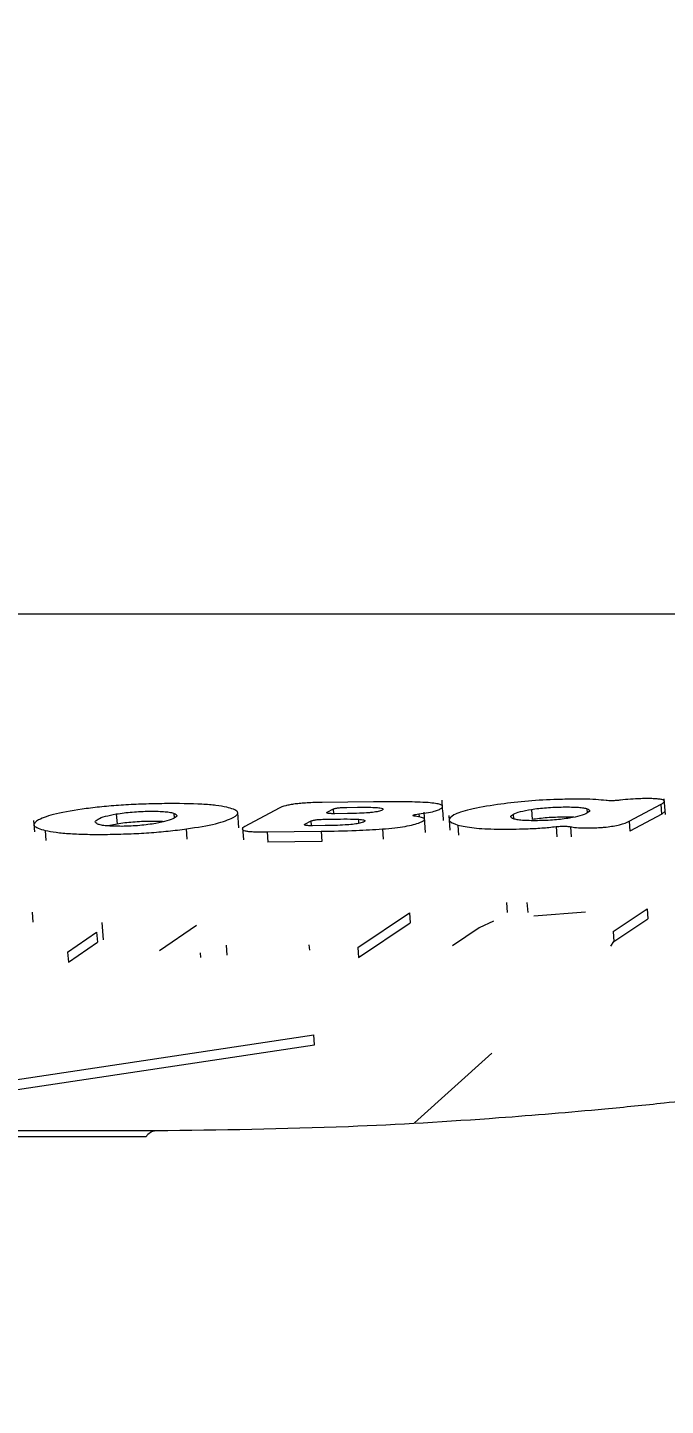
# Model space of a CAD drawing. Header units: millimetres. Extents: x -8045 to 6871, y -5915 to 5473.
# Drawn here: x -3796.56 to -3784.3, y -1019.37 to -992.87 of the extents above; entities that cross this region are included whole.
import ezdxf

# ---------------------------------------------------------------- set-up
doc = ezdxf.new("R2010")
doc.units = ezdxf.units.MM
for name, color, linetype in [('DIKOM_ОБЪЕКТ', 7, 'Continuous'), ('DIKOM_РАЗМЕР_ЗОНА', 7, 'Continuous'), ('DIKOM_РАЗМЕР_ОБЪЕКТА', 7, 'Continuous')]:
    doc.layers.add(name, color=color, linetype=linetype)
doc.styles.add('style1', font='arial.ttf', dxfattribs={"width": 0.8})
doc.dimstyles.new('1-50', dxfattribs={"dimtxt": 300, "dimasz": 200, "dimexe": 100, "dimexo": 0, "dimgap": 100, "dimtad": 1, "dimtxsty": 'style1', "dimcen": 200, "dimclrd": 7, "dimclre": 7, "dimclrt": 7, "dimadec": 1, "dimazin": 2, "dimtfac": 1, "dimtmove": 0, "dimatfit": 2, "dimfxl": 0, "dimlwd": 25, "dimlwe": 18, "dimarcsym": 0})

# ---------------------------------------------------------------- blocks, each defined once
blk = doc.blocks.new('*D9')
at = {"layer": 'Defpoints', "color": 0, "linetype": 'Continuous', "transparency": 16777216}
for p in [(5663.543, -234.645), (-5019.6, -1388.727), (5663.543, -4701.469)]:
    blk.add_point(p, dxfattribs=at)
at = {"layer": 'DIKOM_РАЗМЕР_ОБЪЕКТА', "color": 7, "linetype": 'Continuous', "lineweight": 18, "transparency": 16777216}
for p, q in [((5663.543, -234.645), (5663.543, -4801.469)), ((-5019.6, -1388.727), (-5019.6, -4801.469))]:
    blk.add_line(p, q, dxfattribs=at)
at = {"layer": 'DIKOM_РАЗМЕР_ОБЪЕКТА', "color": 7, "linetype": 'Continuous', "lineweight": 25, "transparency": 16777216}
blk.add_line((-4819.6, -4701.469), (5463.543, -4701.469), dxfattribs=at)
at = {"layer": 'DIKOM_РАЗМЕР_ОБЪЕКТА', "color": 7, "linetype": 'Continuous', "transparency": 16777216}
for points in [[(-4819.6, -4668.136), (-4819.6, -4734.803), (-5019.6, -4701.469)], [(5463.543, -4668.136), (5463.543, -4734.803), (5663.543, -4701.469)]]:
    blk.add_solid(points, dxfattribs=at)
at = {"layer": 'DIKOM_РАЗМЕР_ОБЪЕКТА', "color": 7, "linetype": 'Continuous', "lineweight": 15, "transparency": 16777216, "insert": (-74.375, -4448.297), "char_height": 300, "attachment_point": 5, "style": 'style1'}
blk.add_mtext('10700', dxfattribs=at)
blk = doc.blocks.new('*D10')
at = {"layer": 'Defpoints', "color": 0, "linetype": 'Continuous', "transparency": 16777216}
for p in [(-1653.813, 3474.95), (-5616.456, -3083.398), (491.015, -3083.398)]:
    blk.add_point(p, dxfattribs=at)
at = {"layer": 'DIKOM_РАЗМЕР_ОБЪЕКТА', "color": 7, "linetype": 'Continuous', "lineweight": 18, "transparency": 16777216}
for p, q in [((-1653.813, 3474.95), (-5716.456, 3474.95)), ((491.015, -3083.398), (-5716.456, -3083.398))]:
    blk.add_line(p, q, dxfattribs=at)
at = {"layer": 'DIKOM_РАЗМЕР_ОБЪЕКТА', "color": 7, "linetype": 'Continuous', "lineweight": 25, "transparency": 16777216}
blk.add_line((-5616.456, 3274.95), (-5616.456, -2883.398), dxfattribs=at)
at = {"layer": 'DIKOM_РАЗМЕР_ОБЪЕКТА', "color": 7, "linetype": 'Continuous', "transparency": 16777216}
for points in [[(-5649.79, 3274.95), (-5583.123, 3274.95), (-5616.456, 3474.95)], [(-5649.79, -2883.398), (-5583.123, -2883.398), (-5616.456, -3083.398)]]:
    blk.add_solid(points, dxfattribs=at)
at = {"layer": 'DIKOM_РАЗМЕР_ОБЪЕКТА', "color": 7, "linetype": 'Continuous', "lineweight": 15, "transparency": 16777216, "insert": (-5869.628, -1326.858), "char_height": 300, "attachment_point": 5, "rotation": 90, "style": 'style1'}
blk.add_mtext('6550', dxfattribs=at)
blk = doc.blocks.new('*D11')
at = {"layer": 'Defpoints', "color": 0, "transparency": 16777216}
for p in [(6870.851, -184.645), (-7019.6, -1388.727), (-7019.6, -5814.648)]:
    blk.add_point(p, dxfattribs=at)
at = {"layer": 'DIKOM_РАЗМЕР_ЗОНА', "color": 7, "lineweight": 18, "transparency": 16777216}
for p, q in [((6870.851, -184.645), (6870.851, -5914.648)), ((-7019.6, -1388.727), (-7019.6, -5914.648))]:
    blk.add_line(p, q, dxfattribs=at)
at = {"layer": 'DIKOM_РАЗМЕР_ЗОНА', "color": 7, "lineweight": 25, "transparency": 16777216}
blk.add_line((6670.851, -5814.648), (-6819.6, -5814.648), dxfattribs=at)
at = {"layer": 'DIKOM_РАЗМЕР_ЗОНА', "color": 7, "transparency": 16777216}
for points in [[(-6819.6, -5781.314), (-6819.6, -5847.981), (-7019.6, -5814.648)], [(6670.851, -5781.314), (6670.851, -5847.981), (6870.851, -5814.648)]]:
    blk.add_solid(points, dxfattribs=at)
at = {"layer": 'DIKOM_РАЗМЕР_ЗОНА', "color": 7, "transparency": 16777216, "insert": (-74.375, -5561.374), "char_height": 300, "attachment_point": 5, "style": 'style1'}
blk.add_mtext('13900', dxfattribs=at)
blk = doc.blocks.new('*D12')
at = {"layer": 'Defpoints', "color": 0, "transparency": 16777216}
for p in [(-2189.606, 5472.652), (-7595.212, -5084.969), (-495.584, -5084.969)]:
    blk.add_point(p, dxfattribs=at)
at = {"layer": 'DIKOM_РАЗМЕР_ЗОНА', "color": 7, "lineweight": 18, "transparency": 16777216}
for p, q in [((-2189.606, 5472.652), (-7695.212, 5472.652)), ((-495.584, -5084.969), (-7695.212, -5084.969))]:
    blk.add_line(p, q, dxfattribs=at)
at = {"layer": 'DIKOM_РАЗМЕР_ЗОНА', "color": 7, "lineweight": 25, "transparency": 16777216}
blk.add_line((-7595.212, 5272.652), (-7595.212, -4884.969), dxfattribs=at)
at = {"layer": 'DIKOM_РАЗМЕР_ЗОНА', "color": 7, "transparency": 16777216}
for points in [[(-7628.545, 5272.652), (-7561.879, 5272.652), (-7595.212, 5472.652)], [(-7628.545, -4884.969), (-7561.879, -4884.969), (-7595.212, -5084.969)]]:
    blk.add_solid(points, dxfattribs=at)
at = {"layer": 'DIKOM_РАЗМЕР_ЗОНА', "color": 7, "transparency": 16777216, "insert": (-7848.384, -1452.593), "char_height": 300, "attachment_point": 5, "rotation": 90, "style": 'style1'}
blk.add_mtext('10550', dxfattribs=at)

msp = doc.modelspace()

# ---------------------------------------------------------------- linework, layer by layer
at = {"layer": 'DIKOM_ОБЪЕКТ', "color": 7, "linetype": 'Continuous', "lineweight": 15}
for p, q in [((-3748.684, -1004.157), (-3986.725, -1004.157)), ((-3789.91, -1007.764), (-3790.901, -1007.775)), ((-3790.424, -1007.87), (-3790.223, -1007.867)), ((-3785, -1008.137), (-3784.384, -1007.81)), ((-3784.37, -1008.004), (-3784.384, -1007.81)), ((-3784.301, -1008.01), (-3784.323, -1007.703)), ((-3796.447, -1008.124), (-3796.431, -1008.339)), ((-3794.858, -1007.997), (-3794.844, -1008.192)), ((-3793.738, -1008.072), (-3793.744, -1007.985)), ((-3792.5, -1008.261), (-3792.521, -1007.968)), ((-3791.727, -1007.884), (-3792.389, -1008.24)), ((-3791.232, -1008.196), (-3791.112, -1008.131)), ((-3791.105, -1008.224), (-3791.112, -1008.131)), ((-3790.853, -1008.098), (-3790.612, -1008.095)), ((-3790.803, -1007.965), (-3790.682, -1007.901)), ((-3790.802, -1007.98), (-3790.803, -1007.965)), ((-3790.676, -1007.992), (-3790.682, -1007.901)), ((-3790.415, -1007.99), (-3790.657, -1007.993)), ((-3790.192, -1008.179), (-3790.198, -1008.099)), ((-3789.042, -1007.995), (-3789.038, -1008.055)), ((-3788.914, -1008.352), (-3788.942, -1007.964)), ((-3788.465, -1008.026), (-3788.444, -1008.308)), ((-3787.217, -1008.092), (-3787.224, -1008.001)), ((-3786.878, -1007.91), (-3786.865, -1008.105)), ((-3785.798, -1007.974), (-3785.804, -1007.897)), ((-3785, -1008.137), (-3784.986, -1008.331)), ((-3784.37, -1008.004), (-3784.986, -1008.331)), ((-3784.315, -1007.95), (-3784.37, -1008.004)), ((-3796.225, -1008.315), (-3796.211, -1008.509)), ((-3794.844, -1008.192), (-3795.011, -1008.228)), ((-3793.493, -1008.479), (-3793.506, -1008.285)), ((-3792.431, -1008.257), (-3792.414, -1008.492)), ((-3791.958, -1008.342), (-3790.919, -1008.33)), ((-3791.958, -1008.342), (-3791.944, -1008.537)), ((-3791.231, -1008.212), (-3791.232, -1008.196)), ((-3790.844, -1008.222), (-3791.086, -1008.225)), ((-3790.919, -1008.33), (-3790.906, -1008.524)), ((-3789.739, -1008.286), (-3789.725, -1008.481)), ((-3788.293, -1008.211), (-3788.279, -1008.406)), ((-3786.404, -1008.241), (-3786.39, -1008.436)), ((-3786.128, -1008.242), (-3786.114, -1008.437)), ((-3790.906, -1008.524), (-3791.944, -1008.537)), ((-3787.359, -1009.698), (-3787.345, -1009.892)), ((-3786.962, -1009.697), (-3786.948, -1009.891)), ((-3796.475, -1009.883), (-3796.461, -1010.077)), ((-3790.213, -1010.565), (-3789.221, -1009.898)), ((-3789.221, -1009.898), (-3789.207, -1010.092)), ((-3785.84, -1009.886), (-3786.83, -1009.962)), ((-3785.308, -1010.257), (-3784.652, -1009.823)), ((-3784.652, -1009.823), (-3784.638, -1010.017)), ((-3795.104, -1010.415), (-3795.128, -1010.085)), ((-3793.317, -1010.144), (-3794.025, -1010.627)), ((-3790.2, -1010.759), (-3789.207, -1010.092)), ((-3787.88, -1010.187), (-3788.392, -1010.535)), ((-3787.603, -1010.059), (-3787.88, -1010.187)), ((-3785.308, -1010.257), (-3785.294, -1010.451)), ((-3785.294, -1010.451), (-3784.638, -1010.017)), ((-3795.793, -1010.654), (-3795.236, -1010.272)), ((-3795.779, -1010.848), (-3795.222, -1010.466)), ((-3795.236, -1010.272), (-3795.222, -1010.466)), ((-3792.728, -1010.713), (-3792.742, -1010.52)), ((-3791.139, -1010.619), (-3791.147, -1010.513)), ((-3785.351, -1010.54), (-3785.294, -1010.451)), ((-3795.793, -1010.654), (-3795.779, -1010.848)), ((-3793.245, -1010.665), (-3793.238, -1010.76)), ((-3790.213, -1010.565), (-3790.2, -1010.759)), ((-3800.917, -1013.729), (-3791.062, -1012.245)), ((-3791.049, -1012.439), (-3791.062, -1012.245)), ((-3800.904, -1013.923), (-3791.049, -1012.439)), ((-3787.636, -1012.598), (-3789.126, -1013.939)), ((-3794.284, -1014.206), (-3811.816, -1014.206)), ((-3795.282, -1014.091), (-3811.634, -1014.091)), ((-3794.089, -1014.091), (-3795.282, -1014.091))]:
    msp.add_line(p, q, dxfattribs=at)
at = {"layer": 'DIKOM_ОБЪЕКТ', "color": 7, "linetype": 'Continuous', "lineweight": 15, "flags": 128}
msp.add_lwpolyline([(-3786.061, -1008.059), (-3786.09, -1008.058), (-3786.249, -1008.057), (-3786.249, -1008.057), (-3786.249, -1008.057)], dxfattribs=at)
at = {"layer": 'DIKOM_ОБЪЕКТ', "color": 7, "linetype": 'Continuous', "lineweight": 15}
msp.add_arc((-3794.071, -1014.346), 0.256, 95.8823, 146.797, dxfattribs=at)
for points, knots in [([(-3793.93, -1007.798), (-3794.064, -1007.801), (-3794.324, -1007.805), (-3794.719, -1007.825), (-3795.099, -1007.854), (-3795.324, -1007.881), (-3795.438, -1007.895)], [0, 0, 0, 0, 0.261319, 0.508184, 0.750452, 1, 1, 1, 1]), ([(-3792.734, -1007.866), (-3792.798, -1007.854), (-3792.926, -1007.831), (-3793.304, -1007.8), (-3793.672, -1007.798), (-3793.93, -1007.798), (-3793.93, -1007.798)], [0, 0, 0, 0, 0.246859, 0.488169, 0.998737, 1, 1, 1, 1]), ([(-3792.613, -1008.068), (-3792.612, -1008.067), (-3792.542, -1008.029), (-3792.458, -1007.95), (-3792.644, -1007.893), (-3792.734, -1007.866)], [0, 0, 0, 0, 0.006415, 0.517063, 1, 1, 1, 1]), ([(-3790.901, -1007.775), (-3790.997, -1007.777), (-3791.135, -1007.78), (-3791.313, -1007.793), (-3791.426, -1007.805), (-3791.525, -1007.821), (-3791.643, -1007.847), (-3791.692, -1007.869), (-3791.727, -1007.884)], [0, 0, 0, 0, 0.256129, 0.36793, 0.47637, 0.588432, 0.709999, 1, 1, 1, 1]), ([(-3790.682, -1007.901), (-3790.677, -1007.899), (-3790.666, -1007.894), (-3790.638, -1007.888), (-3790.605, -1007.882), (-3790.557, -1007.876), (-3790.495, -1007.871), (-3790.446, -1007.87), (-3790.424, -1007.87)], [0, 0, 0, 0, 0.151012, 0.294337, 0.430364, 0.559485, 0.794231, 1, 1, 1, 1]), ([(-3790.223, -1007.867), (-3790.104, -1007.867), (-3789.939, -1007.866), (-3789.784, -1007.879), (-3789.723, -1007.893), (-3789.724, -1007.909), (-3789.741, -1007.919), (-3789.745, -1007.922)], [0, 0, 0, 0, 0.428422, 0.593087, 0.744025, 0.930293, 1, 1, 1, 1]), ([(-3788.864, -1007.779), (-3788.998, -1007.773), (-3789.313, -1007.758), (-3789.692, -1007.761), (-3789.91, -1007.764)], [0, 0, 0, 0, 0.423355, 1, 1, 1, 1]), ([(-3788.645, -1007.909), (-3788.626, -1007.898), (-3788.588, -1007.875), (-3788.58, -1007.843), (-3788.623, -1007.816), (-3788.715, -1007.793), (-3788.814, -1007.784), (-3788.864, -1007.779)], [0, 0, 0, 0, 0.214962, 0.425906, 0.619821, 0.807244, 1, 1, 1, 1]), ([(-3788.567, -1008.122), (-3788.571, -1008.063), (-3788.58, -1007.934), (-3788.59, -1007.805), (-3788.595, -1007.734)], [0, 0, 0, 0, 0.452547, 1, 1, 1, 1]), ([(-3787.531, -1007.815), (-3787.719, -1007.846), (-3788.099, -1007.907), (-3788.299, -1007.981), (-3788.368, -1008.017), (-3788.369, -1008.017)], [0, 0, 0, 0, 0.490156, 0.992405, 1, 1, 1, 1]), ([(-3786.11, -1007.712), (-3786.221, -1007.715), (-3786.515, -1007.72), (-3787.03, -1007.752), (-3787.361, -1007.794), (-3787.531, -1007.815)], [0, 0, 0, 0, 0.228268, 0.603042, 1, 1, 1, 1]), ([(-3786.878, -1007.91), (-3786.833, -1007.903), (-3786.744, -1007.89), (-3786.588, -1007.876), (-3786.425, -1007.866), (-3786.318, -1007.864), (-3786.264, -1007.863)], [0, 0, 0, 0, 0.259357, 0.502424, 0.744529, 1, 1, 1, 1]), ([(-3786.264, -1007.863), (-3786.263, -1007.863), (-3786.208, -1007.863), (-3786.104, -1007.862), (-3785.97, -1007.868), (-3785.866, -1007.88), (-3785.825, -1007.891), (-3785.804, -1007.897)], [0, 0, 0, 0, 0.001867, 0.261053, 0.503085, 0.743986, 1, 1, 1, 1]), ([(-3785.443, -1007.738), (-3785.505, -1007.732), (-3785.629, -1007.718), (-3785.866, -1007.711), (-3786.034, -1007.712), (-3786.11, -1007.712)], [0, 0, 0, 0, 0.350738, 0.708745, 1, 1, 1, 1]), ([(-3785.328, -1007.743), (-3785.35, -1007.743), (-3785.396, -1007.743), (-3785.427, -1007.74), (-3785.443, -1007.738)], [0, 0, 0, 0, 0.48745, 1, 1, 1, 1]), ([(-3785.163, -1007.732), (-3785.176, -1007.734), (-3785.202, -1007.737), (-3785.244, -1007.74), (-3785.287, -1007.742), (-3785.315, -1007.743), (-3785.328, -1007.743)], [0, 0, 0, 0, 0.258528, 0.512432, 0.759397, 1, 1, 1, 1]), ([(-3784.708, -1007.702), (-3784.73, -1007.702), (-3784.816, -1007.704), (-3784.98, -1007.712), (-3785.101, -1007.725), (-3785.163, -1007.732)], [0, 0, 0, 0, 0.143414, 0.564606, 1, 1, 1, 1]), ([(-3784.384, -1007.81), (-3784.349, -1007.788), (-3784.3, -1007.758), (-3784.342, -1007.726), (-3784.409, -1007.712), (-3784.495, -1007.705), (-3784.59, -1007.701), (-3784.665, -1007.702), (-3784.708, -1007.702)], [0, 0, 0, 0, 0.407803, 0.565289, 0.704779, 0.79148, 0.881753, 1, 1, 1, 1]), ([(-3796.352, -1008.109), (-3796.406, -1008.149), (-3796.511, -1008.225), (-3796.319, -1008.286), (-3796.225, -1008.315)], [0, 0, 0, 0, 0.513501, 1, 1, 1, 1]), ([(-3795.438, -1007.895), (-3795.648, -1007.927), (-3796.076, -1007.991), (-3796.259, -1008.069), (-3796.352, -1008.109)], [0, 0, 0, 0, 0.488319, 1, 1, 1, 1]), ([(-3795.217, -1008.191), (-3795.24, -1008.177), (-3795.286, -1008.147), (-3795.234, -1008.113), (-3795.207, -1008.095)], [0, 0, 0, 0, 0.481569, 1, 1, 1, 1]), ([(-3795.207, -1008.095), (-3795.168, -1008.077), (-3795.095, -1008.043), (-3794.934, -1008.012), (-3794.858, -1007.997)], [0, 0, 0, 0, 0.523206, 1, 1, 1, 1]), ([(-3794.858, -1007.997), (-3794.81, -1007.99), (-3794.718, -1007.976), (-3794.554, -1007.959), (-3794.384, -1007.949), (-3794.269, -1007.945), (-3794.212, -1007.945), (-3794.211, -1007.945)], [0, 0, 0, 0, 0.263571, 0.506305, 0.744747, 0.995379, 1, 1, 1, 1]), ([(-3794.211, -1007.945), (-3794.156, -1007.945), (-3794.05, -1007.945), (-3793.914, -1007.952), (-3793.808, -1007.966), (-3793.766, -1007.979), (-3793.744, -1007.985)], [0, 0, 0, 0, 0.246432, 0.486142, 0.731698, 1, 1, 1, 1]), ([(-3793.744, -1008.079), (-3793.744, -1008.079), (-3793.777, -1008.097), (-3793.863, -1008.132), (-3794.021, -1008.163), (-3794.097, -1008.179)], [0, 0, 0, 0, 0.008781, 0.52211, 1, 1, 1, 1]), ([(-3793.744, -1007.985), (-3793.719, -1007.999), (-3793.667, -1008.028), (-3793.718, -1008.061), (-3793.744, -1008.079)], [0, 0, 0, 0, 0.487446, 1, 1, 1, 1]), ([(-3793.506, -1008.285), (-3793.302, -1008.252), (-3792.882, -1008.185), (-3792.704, -1008.107), (-3792.613, -1008.068)], [0, 0, 0, 0, 0.487248, 1, 1, 1, 1]), ([(-3791.112, -1008.131), (-3791.106, -1008.128), (-3791.096, -1008.124), (-3791.068, -1008.117), (-3791.034, -1008.111), (-3790.987, -1008.104), (-3790.924, -1008.1), (-3790.876, -1008.099), (-3790.853, -1008.098)], [0, 0, 0, 0, 0.150372, 0.293595, 0.429602, 0.558069, 0.792837, 1, 1, 1, 1]), ([(-3790.657, -1007.993), (-3790.682, -1007.992), (-3790.72, -1007.992), (-3790.76, -1007.989), (-3790.789, -1007.985), (-3790.807, -1007.98), (-3790.813, -1007.972), (-3790.807, -1007.968), (-3790.803, -1007.965)], [0, 0, 0, 0, 0.24034, 0.367912, 0.499788, 0.696636, 0.835024, 1, 1, 1, 1]), ([(-3790.612, -1008.095), (-3790.525, -1008.094), (-3790.378, -1008.092), (-3790.25, -1008.097), (-3790.198, -1008.099)], [0, 0, 0, 0, 0.589873, 1, 1, 1, 1]), ([(-3790.006, -1007.975), (-3790.064, -1007.979), (-3790.202, -1007.987), (-3790.337, -1007.989), (-3790.415, -1007.99)], [0, 0, 0, 0, 0.419407, 1, 1, 1, 1]), ([(-3790.198, -1008.099), (-3790.178, -1008.101), (-3790.138, -1008.104), (-3790.099, -1008.112), (-3790.078, -1008.122), (-3790.076, -1008.135), (-3790.091, -1008.145), (-3790.1, -1008.151)], [0, 0, 0, 0, 0.185539, 0.363534, 0.544466, 0.738789, 1, 1, 1, 1]), ([(-3789.745, -1007.922), (-3789.755, -1007.927), (-3789.774, -1007.936), (-3789.817, -1007.948), (-3789.87, -1007.959), (-3789.933, -1007.968), (-3789.982, -1007.973), (-3790.006, -1007.975)], [0, 0, 0, 0, 0.237123, 0.446141, 0.63633, 0.817287, 1, 1, 1, 1]), ([(-3789.739, -1008.286), (-3789.659, -1008.279), (-3789.502, -1008.265), (-3789.298, -1008.236), (-3789.134, -1008.202), (-3789.027, -1008.168), (-3788.983, -1008.146), (-3788.965, -1008.137)], [0, 0, 0, 0, 0.209235, 0.410206, 0.617632, 0.84506, 1, 1, 1, 1]), ([(-3789.115, -1008.04), (-3789.127, -1008.038), (-3789.148, -1008.035), (-3789.156, -1008.027), (-3789.151, -1008.019), (-3789.132, -1008.012), (-3789.098, -1008.003), (-3789.063, -1007.998), (-3789.042, -1007.995)], [0, 0, 0, 0, 0.203229, 0.340241, 0.500468, 0.651456, 0.785228, 1, 1, 1, 1]), ([(-3788.965, -1008.137), (-3788.96, -1008.134), (-3788.935, -1008.119), (-3788.922, -1008.093), (-3788.98, -1008.063), (-3789.069, -1008.048), (-3789.115, -1008.04)], [0, 0, 0, 0, 0.081487, 0.387678, 0.682793, 1, 1, 1, 1]), ([(-3789.042, -1007.995), (-3788.977, -1007.987), (-3788.848, -1007.97), (-3788.714, -1007.939), (-3788.667, -1007.919), (-3788.645, -1007.909)], [0, 0, 0, 0, 0.347166, 0.688959, 1, 1, 1, 1]), ([(-3788.369, -1008.017), (-3788.419, -1008.053), (-3788.519, -1008.125), (-3788.368, -1008.183), (-3788.293, -1008.211)], [0, 0, 0, 0, 0.505159, 1, 1, 1, 1]), ([(-3787.224, -1008.091), (-3787.248, -1008.078), (-3787.299, -1008.05), (-3787.25, -1008.018), (-3787.224, -1008.001)], [0, 0, 0, 0, 0.476401, 1, 1, 1, 1]), ([(-3787.224, -1008.001), (-3787.186, -1007.985), (-3787.115, -1007.953), (-3786.955, -1007.924), (-3786.878, -1007.91)], [0, 0, 0, 0, 0.519139, 1, 1, 1, 1]), ([(-3786.142, -1008.077), (-3786.188, -1008.084), (-3786.275, -1008.097), (-3786.432, -1008.113), (-3786.597, -1008.123), (-3786.763, -1008.127), (-3786.921, -1008.127), (-3787.055, -1008.121), (-3787.16, -1008.108), (-3787.202, -1008.097), (-3787.224, -1008.091)], [0, 0, 0, 0, 0.128965, 0.249748, 0.370597, 0.500245, 0.628476, 0.749156, 0.870433, 1, 1, 1, 1]), ([(-3786.249, -1008.057), (-3786.304, -1008.058), (-3786.411, -1008.061), (-3786.575, -1008.07), (-3786.73, -1008.085), (-3786.819, -1008.098), (-3786.865, -1008.105)], [0, 0, 0, 0, 0.256106, 0.497745, 0.740714, 1, 1, 1, 1]), ([(-3785.809, -1007.984), (-3785.809, -1007.984), (-3785.838, -1008), (-3785.92, -1008.033), (-3786.071, -1008.063), (-3786.142, -1008.077)], [0, 0, 0, 0, 0.005861, 0.527423, 1, 1, 1, 1]), ([(-3785.804, -1007.897), (-3785.781, -1007.909), (-3785.733, -1007.936), (-3785.783, -1007.967), (-3785.809, -1007.984)], [0, 0, 0, 0, 0.475273, 1, 1, 1, 1]), ([(-3785.77, -1008.266), (-3785.728, -1008.265), (-3785.651, -1008.264), (-3785.539, -1008.257), (-3785.42, -1008.247), (-3785.292, -1008.229), (-3785.116, -1008.191), (-3785.048, -1008.16), (-3785, -1008.137)], [0, 0, 0, 0, 0.112413, 0.203529, 0.291474, 0.431043, 0.589019, 1, 1, 1, 1]), ([(-3796.225, -1008.315), (-3796.158, -1008.327), (-3796.028, -1008.352), (-3795.746, -1008.377), (-3795.411, -1008.389), (-3795.159, -1008.393), (-3795.026, -1008.389), (-3795.025, -1008.389)], [0, 0, 0, 0, 0.250924, 0.493307, 0.738835, 0.998749, 1, 1, 1, 1]), ([(-3794.747, -1008.235), (-3794.748, -1008.235), (-3794.805, -1008.235), (-3794.913, -1008.235), (-3795.05, -1008.227), (-3795.156, -1008.212), (-3795.196, -1008.199), (-3795.217, -1008.191)], [0, 0, 0, 0, 0.002094, 0.250395, 0.487792, 0.731987, 1, 1, 1, 1]), ([(-3795.025, -1008.389), (-3794.891, -1008.386), (-3794.629, -1008.382), (-3794.231, -1008.36), (-3793.848, -1008.328), (-3793.622, -1008.299), (-3793.506, -1008.285)], [0, 0, 0, 0, 0.261513, 0.50848, 0.750586, 1, 1, 1, 1]), ([(-3794.196, -1008.14), (-3794.197, -1008.14), (-3794.255, -1008.14), (-3794.369, -1008.144), (-3794.54, -1008.154), (-3794.703, -1008.17), (-3794.796, -1008.185), (-3794.844, -1008.192)], [0, 0, 0, 0, 0.003893, 0.254834, 0.49283, 0.735792, 1, 1, 1, 1]), ([(-3794.097, -1008.179), (-3794.145, -1008.187), (-3794.239, -1008.202), (-3794.404, -1008.22), (-3794.577, -1008.231), (-3794.69, -1008.234), (-3794.747, -1008.235)], [0, 0, 0, 0, 0.268987, 0.513969, 0.752306, 1, 1, 1, 1]), ([(-3793.947, -1008.146), (-3793.977, -1008.144), (-3794.05, -1008.139), (-3794.142, -1008.139), (-3794.196, -1008.14)], [0, 0, 0, 0, 0.401778, 1, 1, 1, 1]), ([(-3792.389, -1008.24), (-3792.413, -1008.256), (-3792.447, -1008.279), (-3792.427, -1008.306), (-3792.386, -1008.321), (-3792.317, -1008.332), (-3792.183, -1008.343), (-3792.051, -1008.342), (-3791.958, -1008.342)], [0, 0, 0, 0, 0.29112, 0.413192, 0.525409, 0.633867, 0.745304, 1, 1, 1, 1]), ([(-3791.086, -1008.225), (-3791.111, -1008.225), (-3791.149, -1008.224), (-3791.189, -1008.221), (-3791.218, -1008.217), (-3791.236, -1008.211), (-3791.242, -1008.204), (-3791.236, -1008.199), (-3791.232, -1008.196)], [0, 0, 0, 0, 0.240311, 0.367836, 0.500089, 0.695554, 0.83422, 1, 1, 1, 1]), ([(-3790.919, -1008.33), (-3790.696, -1008.327), (-3790.308, -1008.321), (-3789.908, -1008.297), (-3789.739, -1008.286)], [0, 0, 0, 0, 0.575724, 1, 1, 1, 1]), ([(-3790.1, -1008.151), (-3790.104, -1008.153), (-3790.118, -1008.16), (-3790.15, -1008.17), (-3790.212, -1008.184), (-3790.316, -1008.199), (-3790.538, -1008.216), (-3790.715, -1008.219), (-3790.844, -1008.222)], [0, 0, 0, 0, 0.055285, 0.153213, 0.245021, 0.393719, 0.559976, 1, 1, 1, 1]), ([(-3788.293, -1008.211), (-3788.201, -1008.231), (-3788.022, -1008.27), (-3787.612, -1008.291), (-3787.334, -1008.29), (-3787.233, -1008.289)], [0, 0, 0, 0, 0.404841, 0.785253, 1, 1, 1, 1]), ([(-3787.233, -1008.289), (-3787.147, -1008.287), (-3786.965, -1008.284), (-3786.678, -1008.269), (-3786.494, -1008.25), (-3786.404, -1008.241)], [0, 0, 0, 0, 0.312343, 0.660677, 1, 1, 1, 1]), ([(-3786.404, -1008.241), (-3786.379, -1008.239), (-3786.327, -1008.234), (-3786.245, -1008.231), (-3786.185, -1008.234), (-3786.147, -1008.238), (-3786.134, -1008.241), (-3786.128, -1008.242)], [0, 0, 0, 0, 0.238889, 0.484165, 0.737396, 0.867596, 1, 1, 1, 1]), ([(-3786.128, -1008.242), (-3786.094, -1008.249), (-3786.026, -1008.262), (-3785.883, -1008.267), (-3785.794, -1008.266), (-3785.77, -1008.266)], [0, 0, 0, 0, 0.424828, 0.84274, 1, 1, 1, 1]), ([(-3780.77, -1013.125), (-3781.433, -1013.214), (-3782.622, -1013.374), (-3784.184, -1013.548), (-3785.77, -1013.707), (-3787.803, -1013.876), (-3790.707, -1014.05), (-3792.871, -1014.077), (-3794.098, -1014.092)], [0, 0, 0, 0, 0.145165, 0.260387, 0.344546, 0.496434, 0.714405, 1, 1, 1, 1])]:
    msp.add_open_spline(points, degree=3, knots=knots, dxfattribs=at)

# ---------------------------------------------------------------- dimensions: what is measured, and where the dimension line sits
at = {"layer": 'DIKOM_РАЗМЕР_ЗОНА'}
dim = msp.add_linear_dim(base=(-7595.212, -5084.969), p1=(-2189.606, 5472.652), p2=(-495.584, -5084.969), angle=90, text='10550', dimstyle='1-50', dxfattribs=at)
dim.commit()
dim.dimension.update_dxf_attribs({"geometry": '*D12', "text_midpoint": (-7595.212, -1452.593), "dimtype": 160})
dim = msp.add_linear_dim(base=(-7019.6, -5814.648), p1=(6870.851, -184.645), p2=(-7019.6, -1388.727), text='13900', dimstyle='1-50', dxfattribs=at)
dim.commit()
dim.dimension.update_dxf_attribs({"geometry": '*D11', "text_midpoint": (-74.375, -5814.648), "dimtype": 160})
at = {"layer": 'DIKOM_РАЗМЕР_ОБЪЕКТА', "color": 7, "linetype": 'Continuous', "lineweight": 15}
dim = msp.add_linear_dim(base=(-5616.456, -3083.398), p1=(-1653.813, 3474.95), p2=(491.015, -3083.398), angle=90, text='6550', dimstyle='1-50', dxfattribs=at)
dim.commit()
dim.dimension.update_dxf_attribs({"geometry": '*D10', "text_midpoint": (-5616.456, -1326.858), "dimtype": 160})
dim = msp.add_linear_dim(base=(5663.543, -4701.469), p1=(-5019.6, -1388.727), p2=(5663.543, -234.645), text='10700', dimstyle='1-50', dxfattribs=at)
dim.commit()
dim.dimension.update_dxf_attribs({"geometry": '*D9', "text_midpoint": (-74.375, -4701.469), "dimtype": 160})

doc.saveas('drawing.dxf')
